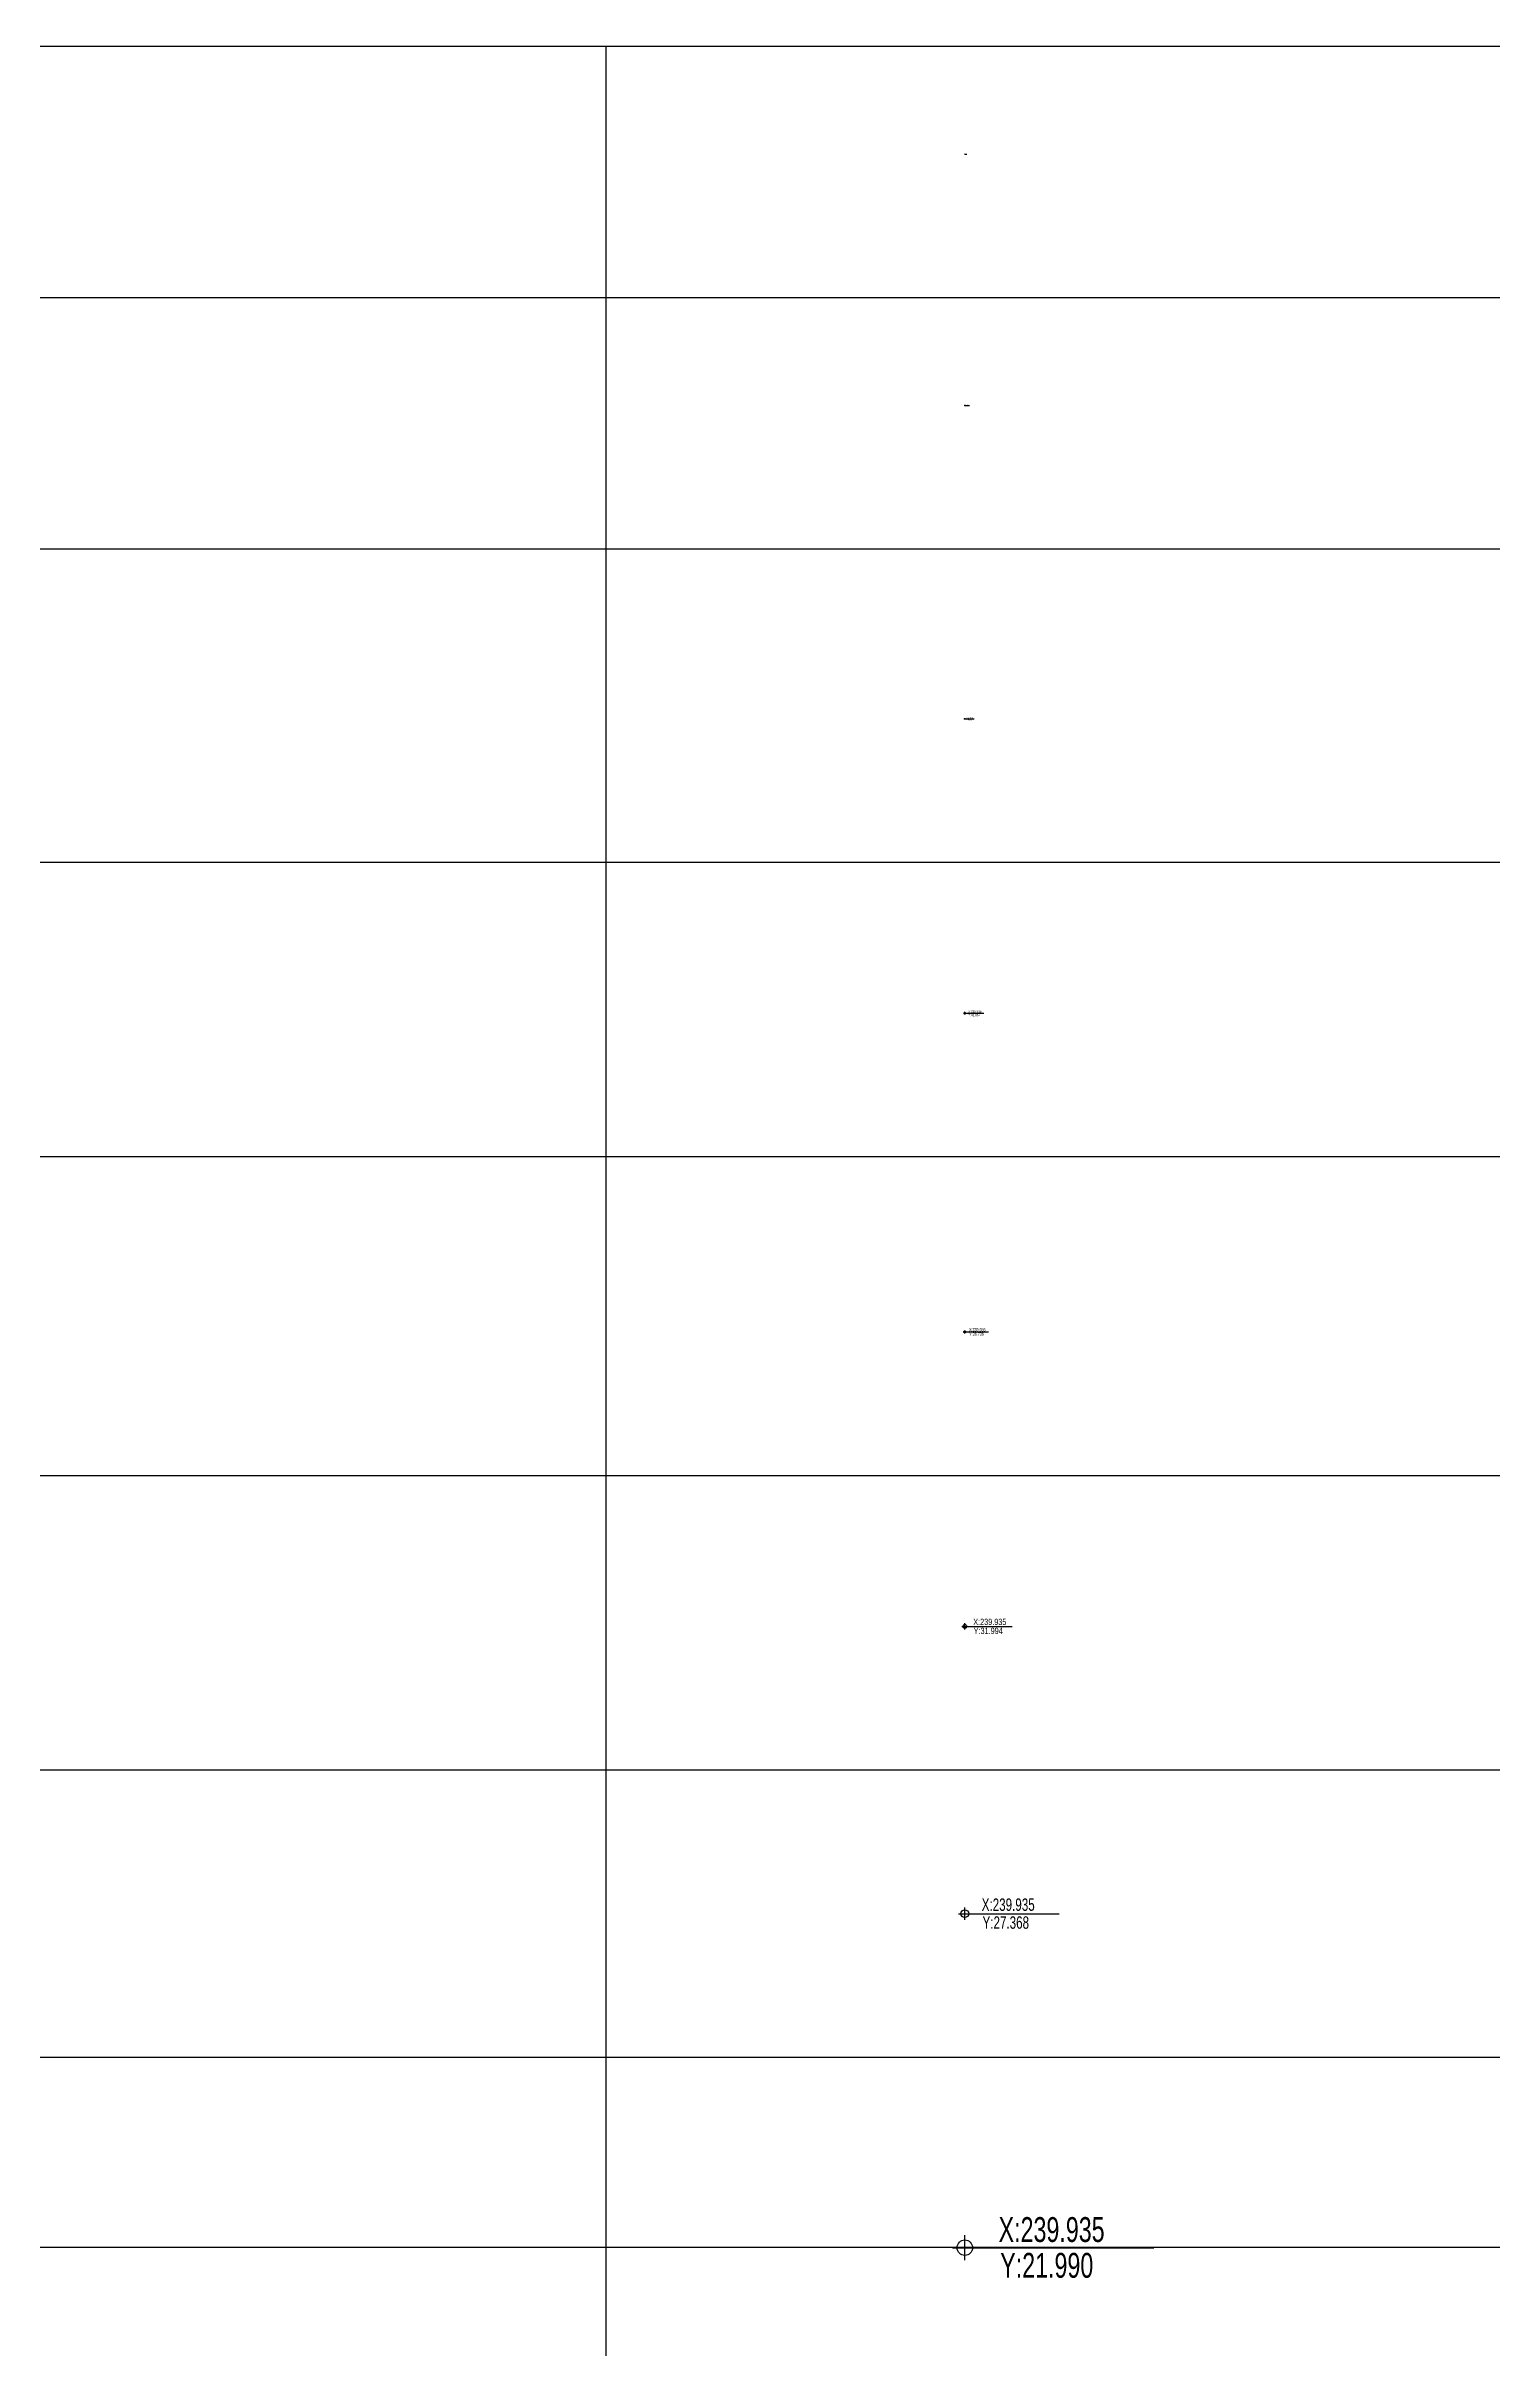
# Model space of a CAD drawing. Extents: x -1 to 478, y -15 to 369.
# Drawn here: x 225.14 to 248.46, y 20.34 to 57.44 of the extents above; entities that cross this region are included whole.
import ezdxf

# ---------------------------------------------------------------- set-up
doc = ezdxf.new("R2010")
doc.units = 0
doc.header["$MEASUREMENT"] = 0
doc.layers.add('LA-GNRL-NOTES-Text-03', color=240, linetype='Continuous')
doc.layers.add('LA-STAK-Staking In place Coordinate Symbol', color=113, linetype='Continuous')
doc.styles.add('TXT- (3)', font='gh-general font.shx', dxfattribs={"width": 0.7})

# ---------------------------------------------------------------- blocks, each defined once
blk = doc.blocks.new('PR-B-LA-SK-In place Coordinate-01')
for p, q in [((0, -0.001), (0, 0.001)), ((-0.001, 0), (0.01522, 0))]:
    blk.add_line(p, q)
blk.add_circle((0, 0), 0.000624)
at = {"layer": 'LA-GNRL-NOTES-Text-03', "style": 'TXT- (3)', "width": 0.7}
for tag, p in [('XX', (0.00272, 0.00046)), ('YY', (0.00285, -0.00242))]:
    blk.add_attdef(tag, p, '', height=0.002, dxfattribs=at)

msp = doc.modelspace()

# ---------------------------------------------------------------- linework, layer by layer
at = {"color": 220}
for points in [[(3.3053, 57.4401), (478.2768, 57.4401)], [(234.1607, 3.5475), (234.1607, 57.4401)], [(3.3053, 53.3924), (478.2768, 53.3924)], [(3.3053, 49.3447), (478.2768, 49.3447)], [(3.3053, 44.2997), (478.2768, 44.2997)], [(3.3053, 39.5577), (478.2768, 39.5577)], [(3.3053, 34.4261), (478.2768, 34.4261)], [(3.3053, 29.6845), (478.2768, 29.6845)], [(3.3053, 25.0585), (478.2768, 25.0585)]]:
    msp.add_lwpolyline(points, dxfattribs=at)
msp.add_lwpolyline([(3.3053, 22), (442.5, 22)])

# ---------------------------------------------------------------- block references
at = {"layer": 'LA-STAK-Staking In place Coordinate Symbol'}
for p, xscale, yscale, zscale, values in [((239.9349, 55.7019), 2, 2, 2, {'XX': 'X:239.935', 'YY': 'Y:55.702'}), ((239.9349, 51.6542), 5, 5, 5, {'XX': 'X:239.935', 'YY': 'Y:51.654'}), ((239.9349, 46.6092), 10, 10, 10, {'XX': 'X:239.935', 'YY': 'Y:46.609'}), ((239.9349, 41.8672), 20, 20, 20, {'XX': 'X:239.935', 'YY': 'Y:41.867'}), ((239.9349, 36.7356), 25, 25, 25, {'XX': 'X:239.935', 'YY': 'Y:36.736'}), ((239.9349, 31.994), 50, 50, 50, {'XX': 'X:239.935', 'YY': 'Y:31.994'}), ((239.9349, 27.368), 100, 100, 100, {'XX': 'X:239.935', 'YY': 'Y:27.368'}), ((239.9349, 21.9903), 200, 200, 200, {'XX': 'X:239.935', 'YY': 'Y:21.990'})]:
    msp.add_blockref('PR-B-LA-SK-In place Coordinate-01', p, dxfattribs=dict(at, xscale=xscale, yscale=yscale, zscale=zscale)).add_auto_attribs(values)

doc.saveas('drawing.dxf')
